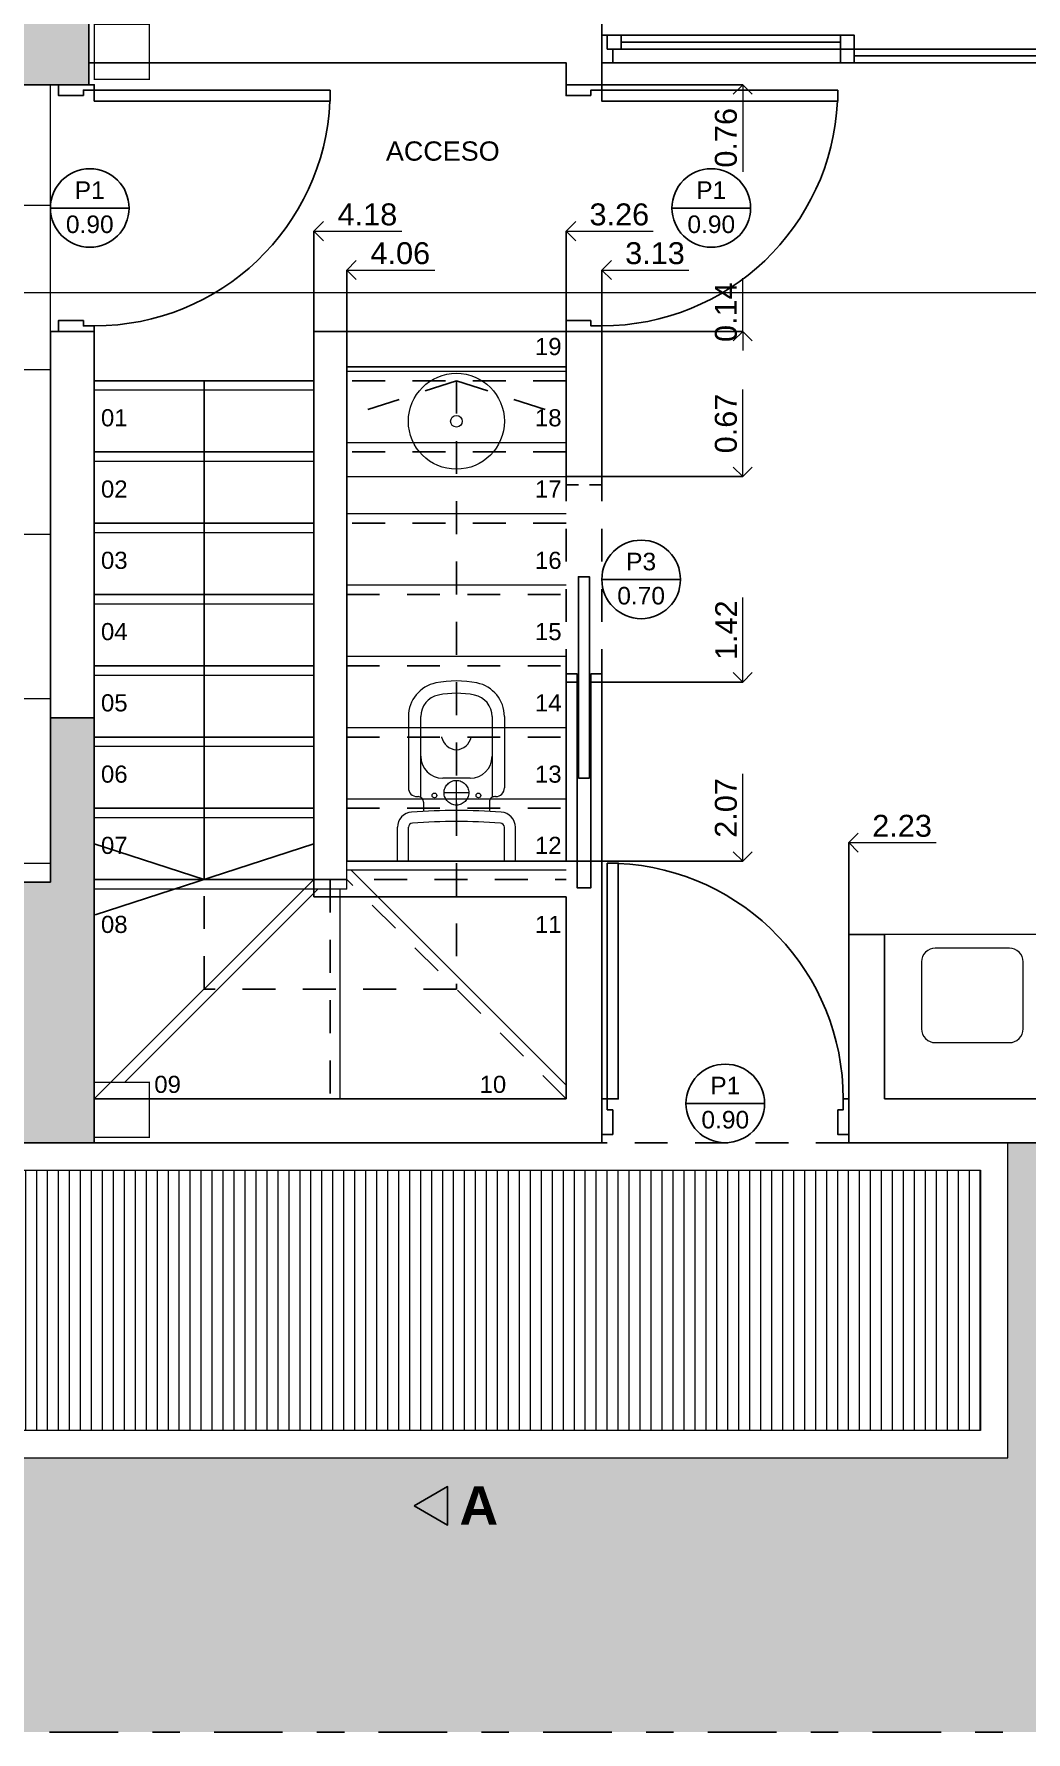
# Model space of a CAD drawing. Header units: millimetres. Extents: x 11902 to 12193, y 9935 to 10135.
# Drawn here: x 12160.55 to 12164.17, y 10029.66 to 10035.85 of the extents above; entities that cross this region are included whole.
import ezdxf
from ezdxf.enums import TextEntityAlignment as Align

# ---------------------------------------------------------------- set-up
doc = ezdxf.new("R2010")
doc.units = ezdxf.units.MM
for name, pattern in [('2040-Superposicion Puentes 20-21-22 con cintas TDC-023-024-025$0$DASHDOT2', [0.5, 0.25, -0.125, 0, -0.125]), ('ACAD_ISO02W100', [15, 12, -3]), ('TRAZOS', [19.05, 12.7, -6.35])]:
    doc.linetypes.add(name, pattern=pattern)
doc.layers.get('Defpoints').update_dxf_attribs({"color": 254})
for name, color, linetype in [('0-HATCH', 7, 'Continuous'), ('000-TEXTO CARP', 1, 'Continuous'), ('01-MUROS', 7, 'Continuous'), ('02-CARPINTERÍAS', 62, 'Continuous'), ('03-PROYECCIONES', 14, 'Continuous')]:
    doc.layers.add(name, color=color, linetype=linetype)
doc.layers.add('000-COTAS ACUMULADAS', color=7, linetype='Continuous', lineweight=9, true_color=0xd10a0d)
for name, color, linetype, lineweight in [('001-EJES REPLANTEO', 20, 'Continuous', 18), ('003- CARP EXT', 182, 'Continuous', 15), ('05-MOBILIARIO SANITARIOS', 144, 'Continuous', 13), ('06-SOLADOS', 252, 'Continuous', 25)]:
    doc.layers.add(name, color=color, linetype=linetype, lineweight=lineweight)
doc.styles.add('COTAS', font='arial.ttf')
doc.styles.get("Standard").update_dxf_attribs({"font": 'arial.ttf'})
doc.dimstyles.new('Cotas 1 50', dxfattribs={"dimtxt": 0.08, "dimasz": 0.07, "dimexe": 0, "dimexo": 0, "dimgap": 0.02, "dimtad": 1, "dimjust": 2, "dimzin": 0, "dimdsep": 46, "dimtxsty": 'COTAS', "dimblk1": 'NONE', "dimblk2": 'OPEN90', "dimsah": 1, "dimcen": 0.1, "dimse1": 1, "dimsd1": 1, "dimclrd": 256, "dimclre": 252, "dimclrt": 256, "dimadec": 0, "dimazin": 0, "dimtfac": 1, "dimtix": 1, "dimtmove": 2, "dimatfit": 3, "dimldrblk": 'COTA', "dimfxl": 0, "dimtolj": 1, "dimtzin": 0, "dimlwd": -1, "dimarcsym": 0})

# ---------------------------------------------------------------- blocks, each defined once
blk = doc.blocks.new('A$C7EF1341E')
at = {"lineweight": 0}
for p, q in [((0.215, 0.658), (0, 0.658)), ((0, 0.658), (0, 0.5342)), ((0.0402, 0.658), (0.0402, 0.5342)), ((0.215, 0.658), (0.43, 0.658)), ((0.3898, 0.658), (0.3898, 0.5342)), ((0.43, 0.658), (0.43, 0.5342)), ((0.215, 0.453), (0.215, 0.363)), ((0.04, 0.32), (0.04, 0.39)), ((0.072, 0.422), (0.075, 0.422)), ((0.085, 0.13), (0.085, 0.422)), ((0.17, 0.408), (0.26, 0.408)), ((0.345, 0.422), (0.345, 0.13)), ((0.358, 0.422), (0.355, 0.422)), ((0.39, 0.32), (0.39, 0.39)), ((0.04, 0.13), (0.04, 0.32)), ((0.165, 0.355), (0.265, 0.355)), ((0.39, 0.13), (0.39, 0.32))]:
    blk.add_line(p, q, dxfattribs=at)
at = {"linetype": 'Continuous', "lineweight": 0}
for p, q in [((0.095, 0.442), (0.095, 0.4758)), ((0.335, 0.442), (0.335, 0.4758))]:
    blk.add_line(p, q, dxfattribs=at)
at = {"linetype": 'TRAZOS', "lineweight": 0}
blk.add_circle((0.215, 0.408), 0.045, dxfattribs=at)
at = {"lineweight": 0}
for centre in [(0.135, 0.418), (0.295, 0.418)]:
    blk.add_circle(centre, 0.0085, dxfattribs=at)
for centre, radius, start, end in [((0.0558, 0.5342), 0.0558, 180, 265.82354), ((0.0558, 0.5342), 0.0156, 180, 265.82354), ((0.2039, 2.5623), 2.0491, 265.82354, 270.30337), ((0.2261, 2.5623), 2.0491, 269.69663, 274.17646), ((0.3742, 0.5342), 0.0156, 274.17646, 0), ((0.3742, 0.5342), 0.0558, 274.17646, 0), ((0.2039, 2.5623), 2.0893, 265.82354, 270.30337), ((0.075, 0.442), 0.02, 270, 0), ((0.2261, 2.5623), 2.0893, 269.69663, 274.17646), ((0.355, 0.442), 0.02, 180, 270), ((0.072, 0.39), 0.032, 90, 180), ((0.358, 0.39), 0.032, 0, 90), ((0.165, 0.275), 0.08, 90, 180), ((0.265, 0.275), 0.08, 0, 90), ((0.2176, 0.1933), 0.0578, 92.61926, 168.39406), ((0.2124, 0.1933), 0.0578, 11.60594, 87.38074), ((0.2354, 0.195), 0.075, 172.39422, 172.744), ((0.1946, 0.195), 0.075, 7.256, 7.60578), ((0.165, 0.13), 0.125, 180, 258.55585), ((0.165, 0.13), 0.08, 180, 258.55585), ((0.265, 0.13), 0.08, 281.44415, 0), ((0.265, 0.13), 0.125, 281.44415, 0), ((0.215, 0.377), 0.377, 258.55585, 281.44415), ((0.215, 0.377), 0.332, 258.55585, 281.44415)]:
    blk.add_arc(centre, radius, start, end, dxfattribs=at)
blk = doc.blocks.new('A$C5BD9381F-flat-4')
at = {"layer": '000-TEXTO CARP'}
blk.add_line((0.0583, 0.1611), (0.3448, 0.1611), dxfattribs=at)
blk.add_circle((0.2016, 0.1611), 0.1433, dxfattribs=at)
blk.add_attdef('NOM', text='', height=0.064, dxfattribs=at).set_placement((0.2016, 0.1944), align=Align.CENTER)
blk.add_attdef('ANCHO', text='', height=0.064, dxfattribs=at).set_placement((0.2016, 0.0506), align=Align.BOTTOM_CENTER)
blk = doc.blocks.new('_OPEN90')
at = {"color": 0, "linetype": 'ByBlock'}
for p, q in [((0, 0), (-1, 0)), ((-0.5, 0.5), (0, 0)), ((0, 0), (-0.5, -0.5))]:
    blk.add_line(p, q, dxfattribs=at)
blk = doc.blocks.new('*D337')
at = {"layer": '000-COTAS ACUMULADAS', "color": 252, "lineweight": -2, "transparency": 16777216}
blk.add_line((12163.5233, 10032.5662), (12163.5233, 10032.901), dxfattribs=at)
at = {"layer": '000-COTAS ACUMULADAS', "transparency": 16777216}
blk.add_line((12163.5933, 10032.901), (12163.8425, 10032.901), dxfattribs=at)
at = {"layer": 'Defpoints', "color": 0, "transparency": 16777216}
for p in [(12163.5233, 10032.901), (12163.5233, 10032.5662), (12165.7533, 10032.5662)]:
    blk.add_point(p, dxfattribs=at)
at = {"layer": '000-COTAS ACUMULADAS', "transparency": 16777216, "xscale": 0.07, "yscale": 0.07, "zscale": 0.07, "rotation": 180}
blk.add_blockref('_OPEN90', (12163.5233, 10032.901), dxfattribs=at)
at = {"layer": '000-COTAS ACUMULADAS', "transparency": 16777216, "insert": (12163.7179, 10032.9619), "char_height": 0.08, "attachment_point": 5, "style": 'COTAS'}
blk.add_mtext('\\A1;2.23', dxfattribs=at)
blk = doc.blocks.new('_None')
blk = doc.blocks.new('COTA')
blk.add_line((-1, 0), (0, 0))
at = {"const_width": 0.065}
blk.add_lwpolyline([(0.141, 0.141), (0.283, 0.283), (0, 0), (-0.141, -0.141), (-0.283, -0.283)], dxfattribs=at)
blk = doc.blocks.new('*D338')
at = {"layer": '000-COTAS ACUMULADAS', "color": 252, "lineweight": -2, "transparency": 16777216}
blk.add_line((12161.5733, 10033.8562), (12161.5733, 10035.1315), dxfattribs=at)
at = {"layer": '000-COTAS ACUMULADAS', "transparency": 16777216}
blk.add_line((12161.6433, 10035.1315), (12161.8945, 10035.1315), dxfattribs=at)
at = {"layer": 'Defpoints', "color": 0, "transparency": 16777216}
for p in [(12161.5733, 10035.1315), (12161.5733, 10033.8562), (12165.7533, 10033.8562)]:
    blk.add_point(p, dxfattribs=at)
at = {"layer": '000-COTAS ACUMULADAS', "transparency": 16777216, "xscale": 0.07, "yscale": 0.07, "zscale": 0.07, "rotation": 180}
blk.add_blockref('_OPEN90', (12161.5733, 10035.1315), dxfattribs=at)
at = {"layer": '000-COTAS ACUMULADAS', "transparency": 16777216, "insert": (12161.7689, 10035.1924), "char_height": 0.08, "attachment_point": 5, "style": 'COTAS'}
blk.add_mtext('\\A1;4.18', dxfattribs=at)
blk = doc.blocks.new('*D339')
at = {"layer": '000-COTAS ACUMULADAS', "color": 252, "lineweight": -2, "transparency": 16777216}
blk.add_line((12161.6933, 10034.6362), (12161.6933, 10034.99), dxfattribs=at)
at = {"layer": '000-COTAS ACUMULADAS', "transparency": 16777216}
blk.add_line((12161.7633, 10034.99), (12162.0143, 10034.99), dxfattribs=at)
at = {"layer": 'Defpoints', "color": 0, "transparency": 16777216}
for p in [(12161.6933, 10034.99), (12165.7533, 10034.9062), (12161.6933, 10034.6362)]:
    blk.add_point(p, dxfattribs=at)
at = {"layer": '000-COTAS ACUMULADAS', "transparency": 16777216, "xscale": 0.07, "yscale": 0.07, "zscale": 0.07, "rotation": 180}
blk.add_blockref('_OPEN90', (12161.6933, 10034.99), dxfattribs=at)
at = {"layer": '000-COTAS ACUMULADAS', "transparency": 16777216, "insert": (12161.8888, 10035.0509), "char_height": 0.08, "attachment_point": 5, "style": 'COTAS'}
blk.add_mtext('\\A1;4.06', dxfattribs=at)
blk = doc.blocks.new('*D340')
at = {"layer": '000-COTAS ACUMULADAS', "color": 252, "lineweight": -2, "transparency": 16777216}
blk.add_line((12162.4933, 10034.6362), (12162.4933, 10035.1315), dxfattribs=at)
at = {"layer": '000-COTAS ACUMULADAS', "transparency": 16777216}
blk.add_line((12162.5633, 10035.1315), (12162.811, 10035.1315), dxfattribs=at)
at = {"layer": 'Defpoints', "color": 0, "transparency": 16777216}
for p in [(12162.4933, 10035.1315), (12165.7533, 10034.9062), (12162.4933, 10034.6362)]:
    blk.add_point(p, dxfattribs=at)
at = {"layer": '000-COTAS ACUMULADAS', "transparency": 16777216, "xscale": 0.07, "yscale": 0.07, "zscale": 0.07, "rotation": 180}
blk.add_blockref('_OPEN90', (12162.4933, 10035.1315), dxfattribs=at)
at = {"layer": '000-COTAS ACUMULADAS', "transparency": 16777216, "insert": (12162.6872, 10035.1924), "char_height": 0.08, "attachment_point": 5, "style": 'COTAS'}
blk.add_mtext('\\A1;3.26', dxfattribs=at)
blk = doc.blocks.new('*D341')
at = {"layer": '000-COTAS ACUMULADAS', "color": 252, "lineweight": -2, "transparency": 16777216}
blk.add_line((12162.6233, 10034.7662), (12162.6233, 10034.99), dxfattribs=at)
at = {"layer": '000-COTAS ACUMULADAS', "transparency": 16777216}
blk.add_line((12162.6933, 10034.99), (12162.9411, 10034.99), dxfattribs=at)
at = {"layer": 'Defpoints', "color": 0, "transparency": 16777216}
for p in [(12162.6233, 10034.99), (12165.7533, 10034.9062), (12162.6233, 10034.7662)]:
    blk.add_point(p, dxfattribs=at)
at = {"layer": '000-COTAS ACUMULADAS', "transparency": 16777216, "xscale": 0.07, "yscale": 0.07, "zscale": 0.07, "rotation": 180}
blk.add_blockref('_OPEN90', (12162.6233, 10034.99), dxfattribs=at)
at = {"layer": '000-COTAS ACUMULADAS', "transparency": 16777216, "insert": (12162.8172, 10035.0509), "char_height": 0.08, "attachment_point": 5, "style": 'COTAS'}
blk.add_mtext('\\A1;3.13', dxfattribs=at)
blk = doc.blocks.new('*D342')
at = {"layer": '000-COTAS ACUMULADAS', "transparency": 16777216}
blk.add_line((12163.1369, 10034.7662), (12163.1369, 10034.9599), dxfattribs=at)
at = {"layer": '000-COTAS ACUMULADAS', "color": 252, "lineweight": -2, "transparency": 16777216}
blk.add_line((12162.0333, 10034.7662), (12163.1369, 10034.7662), dxfattribs=at)
at = {"layer": 'Defpoints', "color": 0, "transparency": 16777216}
for p in [(12162.4933, 10034.9062), (12162.0333, 10034.7662), (12163.1369, 10034.7662)]:
    blk.add_point(p, dxfattribs=at)
at = {"layer": '000-COTAS ACUMULADAS', "transparency": 16777216, "xscale": 0.07, "yscale": 0.07, "zscale": 0.07, "rotation": 90}
blk.add_blockref('_OPEN90', (12163.1369, 10034.7662), dxfattribs=at)
at = {"layer": '000-COTAS ACUMULADAS', "transparency": 16777216, "insert": (12163.076, 10034.8362), "char_height": 0.08, "attachment_point": 5, "rotation": 90, "style": 'COTAS'}
blk.add_mtext('\\A1;0.14', dxfattribs=at)
blk = doc.blocks.new('*D343')
at = {"layer": '000-COTAS ACUMULADAS', "transparency": 16777216}
blk.add_line((12163.1369, 10034.3062), (12163.1369, 10034.554), dxfattribs=at)
at = {"layer": '000-COTAS ACUMULADAS', "color": 252, "lineweight": -2, "transparency": 16777216}
blk.add_line((12162.6233, 10034.2362), (12163.1369, 10034.2362), dxfattribs=at)
at = {"layer": 'Defpoints', "color": 0, "transparency": 16777216}
for p in [(12163.1369, 10034.9062), (12162.6233, 10034.2362), (12163.1369, 10034.2362)]:
    blk.add_point(p, dxfattribs=at)
at = {"layer": '000-COTAS ACUMULADAS', "transparency": 16777216, "xscale": 0.07, "yscale": 0.07, "zscale": 0.07, "rotation": 270}
blk.add_blockref('_OPEN90', (12163.1369, 10034.2362), dxfattribs=at)
at = {"layer": '000-COTAS ACUMULADAS', "transparency": 16777216, "insert": (12163.076, 10034.4301), "char_height": 0.08, "attachment_point": 5, "rotation": 90, "style": 'COTAS'}
blk.add_mtext('\\A1;0.67', dxfattribs=at)
blk = doc.blocks.new('*D344')
at = {"layer": '000-COTAS ACUMULADAS', "transparency": 16777216}
blk.add_line((12163.1369, 10033.5562), (12163.1369, 10033.7957), dxfattribs=at)
at = {"layer": '000-COTAS ACUMULADAS', "color": 252, "lineweight": -2, "transparency": 16777216}
blk.add_line((12162.6233, 10033.4862), (12163.1369, 10033.4862), dxfattribs=at)
at = {"layer": 'Defpoints', "color": 0, "transparency": 16777216}
for p in [(12163.1369, 10034.9062), (12162.6233, 10033.4862), (12163.1369, 10033.4862)]:
    blk.add_point(p, dxfattribs=at)
at = {"layer": '000-COTAS ACUMULADAS', "transparency": 16777216, "xscale": 0.07, "yscale": 0.07, "zscale": 0.07, "rotation": 270}
blk.add_blockref('_OPEN90', (12163.1369, 10033.4862), dxfattribs=at)
at = {"layer": '000-COTAS ACUMULADAS', "transparency": 16777216, "insert": (12163.0767, 10033.6759), "char_height": 0.08, "attachment_point": 5, "rotation": 90, "style": 'COTAS'}
blk.add_mtext('\\A1;1.42', dxfattribs=at)
blk = doc.blocks.new('*D345')
at = {"layer": '000-COTAS ACUMULADAS', "transparency": 16777216}
blk.add_line((12163.1369, 10032.903), (12163.1369, 10033.1521), dxfattribs=at)
at = {"layer": '000-COTAS ACUMULADAS', "color": 252, "lineweight": -2, "transparency": 16777216}
blk.add_line((12162.4933, 10032.833), (12163.1369, 10032.833), dxfattribs=at)
at = {"layer": 'Defpoints', "color": 0, "transparency": 16777216}
for p in [(12162.4933, 10034.9062), (12162.4933, 10032.833), (12163.1369, 10032.833)]:
    blk.add_point(p, dxfattribs=at)
at = {"layer": '000-COTAS ACUMULADAS', "transparency": 16777216, "xscale": 0.07, "yscale": 0.07, "zscale": 0.07, "rotation": 270}
blk.add_blockref('_OPEN90', (12163.1369, 10032.833), dxfattribs=at)
at = {"layer": '000-COTAS ACUMULADAS', "transparency": 16777216, "insert": (12163.076, 10033.0276), "char_height": 0.08, "attachment_point": 5, "rotation": 90, "style": 'COTAS'}
blk.add_mtext('\\A1;2.07', dxfattribs=at)
blk = doc.blocks.new('*D347')
at = {"layer": '000-COTAS ACUMULADAS', "color": 252, "lineweight": -2, "transparency": 16777216}
blk.add_line((12162.6233, 10035.6662), (12163.1369, 10035.6662), dxfattribs=at)
at = {"layer": '000-COTAS ACUMULADAS', "transparency": 16777216}
blk.add_line((12163.1369, 10035.5962), (12163.1369, 10035.3484), dxfattribs=at)
at = {"layer": 'Defpoints', "color": 0, "transparency": 16777216}
for p in [(12162.6233, 10035.6662), (12163.1369, 10035.6662), (12162.6233, 10034.9062)]:
    blk.add_point(p, dxfattribs=at)
at = {"layer": '000-COTAS ACUMULADAS', "transparency": 16777216, "xscale": 0.07, "yscale": 0.07, "zscale": 0.07, "rotation": 90}
blk.add_blockref('_OPEN90', (12163.1369, 10035.6662), dxfattribs=at)
at = {"layer": '000-COTAS ACUMULADAS', "transparency": 16777216, "insert": (12163.076, 10035.4723), "char_height": 0.08, "attachment_point": 5, "rotation": 90, "style": 'COTAS'}
blk.add_mtext('\\A1;0.76', dxfattribs=at)

msp = doc.modelspace()

# ---------------------------------------------------------------- hatches: boundary and pattern name
at = {"transparency": 33554687}
h = msp.add_hatch(color=256, dxfattribs=at)
h.dxf.hatch_style = 1
h.paths.add_polyline_path([(12161.9392, 10030.4815), (12162.0608, 10030.5517), (12162.0608, 10030.4113)])
at = {"layer": '01-MUROS', "true_color": 0xe0e0e0, "transparency": 33554595}
h = msp.add_hatch(color=254, dxfattribs=at)
h.dxf.hatch_style = 1
h.paths.add_polyline_path([(12141.9905, 10035.7662), (12133.2105, 10035.7662), (12133.2105, 10029.6562), (12141.9905, 10029.6562)])
edge = h.paths.add_edge_path()
edge.add_line((12177.3243, 10052.2062), (12138.1005, 10052.2062))
edge.add_arc((12138.012, 10047.4056), 4.8014, 88.94277, 179.99294)
edge.add_line((12133.2105, 10047.4062), (12133.2105, 10045.9062))
edge.add_line((12133.2105, 10045.9062), (12146.4005, 10045.9062))
edge.add_line((12146.4005, 10045.9062), (12177.3243, 10045.9062))
edge.add_line((12177.3243, 10045.9062), (12177.3243, 10052.2062))
h.paths.add_polyline_path([(12163.6233, 10030.6562), (12153.1905, 10030.6562), (12153.1905, 10029.6562), (12163.6233, 10029.6562)])
h.paths.add_polyline_path([(12141.9905, 10030.6562), (12149.1905, 10030.6562), (12149.1905, 10029.6562), (12141.9905, 10029.6562)])
h.paths.add_polyline_path([(12164.1033, 10031.8062), (12164.1033, 10030.6562), (12163.6233, 10030.6562), (12163.6233, 10029.6562), (12185.6243, 10029.6562), (12185.6243, 10052.2062), (12177.3243, 10052.2062), (12177.3243, 10039.0625), (12166.8733, 10039.0625), (12166.8733, 10031.8062)])
at = {"layer": '01-MUROS'}
h = msp.add_hatch(color=253, dxfattribs=at)
h.dxf.hatch_style = 1
h.paths.add_polyline_path([(12149.9905, 10032.0062), (12149.9905, 10031.8762), (12149.9905, 10031.8062), (12160.7733, 10031.8062), (12160.7733, 10032.0062), (12160.7733, 10033.3562), (12160.6133, 10033.3562), (12160.6133, 10032.7562), (12160.4933, 10032.7562), (12160.4933, 10032.0062), (12158.6833, 10032.0062), (12158.6833, 10032.7562), (12158.5633, 10032.7562), (12158.5633, 10032.0062), (12157.6633, 10032.0062), (12157.6633, 10032.6062), (12157.4633, 10032.6062), (12157.4633, 10032.0062)])
h.paths.add_polyline_path([(12156.9633, 10035.9862), (12156.9633, 10036.5912), (12156.7633, 10036.5912), (12156.7633, 10035.7862), (12157.4633, 10035.7862), (12157.4633, 10035.1562), (12157.6633, 10035.1562), (12157.6633, 10035.9862)])
h.paths.add_polyline_path([(12156.7633, 10039.0562), (12156.7633, 10038.1912), (12156.9633, 10038.1912), (12156.9633, 10038.8562), (12157.6633, 10038.8562), (12157.6633, 10039.7137), (12157.4633, 10039.7137), (12157.4633, 10039.0562)])
h.paths.add_polyline_path([(12157.4633, 10042.9387), (12157.4633, 10041.5637), (12157.6633, 10041.5637), (12157.6633, 10042.2512), (12157.6633, 10042.9387)])
h.paths.add_polyline_path([(12154.8819, 10045.9062), (12154.8819, 10045.7062), (12157.4633, 10045.7062), (12157.4633, 10044.7887), (12157.6633, 10044.7887), (12157.6633, 10045.7062), (12158.0633, 10045.7062), (12158.0633, 10045.9062)])
h.paths.add_polyline_path([(12160.4933, 10039.0662), (12160.4933, 10038.8262), (12160.7533, 10038.8262), (12160.7533, 10039.0662)])
h.paths.add_polyline_path([(12160.4933, 10035.9062), (12160.4933, 10035.6662), (12160.7533, 10035.6662), (12160.7533, 10035.9062)])
h.paths.add_polyline_path([(12160.5133, 10045.9062), (12160.2333, 10045.9062), (12160.2333, 10045.7062), (12160.4933, 10045.7062), (12160.4933, 10045.6662), (12160.7533, 10045.6662), (12160.7533, 10045.9062)])
h.paths.add_polyline_path([(12151.5819, 10045.9062), (12151.5819, 10045.7062), (12152.8819, 10045.7062), (12152.8819, 10045.9062)])
h.paths.add_polyline_path([(12146.4005, 10045.9062), (12146.4005, 10044.5412), (12146.6005, 10044.5412), (12146.6005, 10045.7062), (12149.5819, 10045.7062), (12149.5819, 10045.9062)])
h.paths.add_polyline_path([(12146.4005, 10042.5412), (12146.4005, 10041.1762), (12144.9105, 10041.1762), (12144.9105, 10038.4062), (12147.7205, 10038.4062), (12147.7205, 10037.8862), (12147.9205, 10037.8862), (12147.9205, 10038.6062), (12145.1105, 10038.6062), (12145.1105, 10040.9762), (12146.6005, 10040.9762), (12146.6005, 10042.5412)])
h.paths.add_polyline_path([(12143.1905, 10035.7662), (12143.1905, 10034.7862), (12143.3905, 10034.7862), (12143.3905, 10035.5662), (12147.9205, 10035.5662), (12147.9205, 10036.2862), (12147.7205, 10036.2862), (12147.7205, 10035.7662)])
h.paths.add_polyline_path([(12143.3905, 10032.0062), (12143.3905, 10032.7862), (12143.1905, 10032.7862), (12143.1905, 10031.8062), (12149.1905, 10031.8062), (12149.1905, 10032.0062)])
at = {"layer": '06-SOLADOS', "lineweight": 5}
h = msp.add_hatch(dxfattribs=at)
h.set_pattern_fill('_USER', color=256, scale=0.6, angle=90, double=1, pattern_type=0)
h.set_pattern_definition([(90, (12160.87334, 10034.0262), (-0.6, 2e-16), []), (180, (12160.87334, 10034.0262), (-2e-16, -0.6), [])])
h.paths.add_polyline_path([(12157.6633, 10032.7562), (12160.6133, 10032.7562), (12160.6133, 10033.3562), (12160.6133, 10034.0262), (12160.6133, 10035.6662), (12160.4933, 10035.6662), (12160.4933, 10035.9062), (12160.7533, 10035.9062), (12160.7533, 10038.8262), (12160.4933, 10038.8262), (12160.4933, 10039.0662), (12160.7533, 10039.0662), (12160.7533, 10045.6662), (12160.6333, 10045.6662), (12160.6333, 10045.7062), (12157.6633, 10045.7062), (12157.6633, 10038.8562), (12156.9633, 10038.8562), (12156.9633, 10035.9862), (12157.6633, 10035.9862), (12157.6633, 10035.3162), (12159.6133, 10035.3162), (12159.6133, 10034.4962), (12157.6633, 10034.4962)])
at = {"layer": '06-SOLADOS', "lineweight": 9}
h = msp.add_hatch(dxfattribs=at)
h.set_pattern_fill('_USER', color=256, scale=0.04, angle=90, pattern_type=0)
h.set_pattern_definition([(90, (121.483133, 0), (-0.04, 0), [])])
h.paths.add_polyline_path([(12143.2905, 10030.7562), (12143.2905, 10031.7062), (12164.0033, 10031.7062), (12164.0033, 10030.7562)])
h.paths.add_polyline_path([(12157.6733, 10030.9462), (12157.6733, 10031.5462), (12158.2733, 10031.5462), (12158.2733, 10030.9462)], flags=16)
h.paths.add_polyline_path([(12149.2905, 10030.5562), (12153.0905, 10030.5562), (12153.0905, 10029.7562), (12149.2905, 10029.7562)])

# ---------------------------------------------------------------- linework, layer by layer
at = {"color": 97, "lineweight": 15, "true_color": 0x2e8c22}
for p, q in [((12161.6933, 10034.6212), (12162.4933, 10034.6212)), ((12161.5733, 10034.5512), (12160.7733, 10034.5512)), ((12161.6933, 10034.3612), (12162.4933, 10034.3612)), ((12161.5733, 10034.2912), (12160.7733, 10034.2912)), ((12161.6933, 10034.1012), (12162.4933, 10034.1012)), ((12161.5733, 10034.0312), (12160.7733, 10034.0312)), ((12161.6933, 10033.8412), (12162.4933, 10033.8412)), ((12161.5733, 10033.7712), (12160.7733, 10033.7712)), ((12161.6933, 10033.5812), (12162.4933, 10033.5812)), ((12161.5733, 10033.5112), (12160.7733, 10033.5112)), ((12161.6933, 10033.3212), (12162.4933, 10033.3212)), ((12161.5733, 10033.2512), (12160.7733, 10033.2512)), ((12161.6933, 10033.0612), (12162.4933, 10033.0612)), ((12161.5733, 10032.9912), (12160.7733, 10032.9912)), ((12161.6933, 10032.7312), (12161.6933, 10032.833)), ((12161.6933, 10032.8012), (12162.4933, 10032.8012)), ((12162.4933, 10032.0157), (12161.7078, 10032.8012)), ((12161.6933, 10032.7312), (12160.7733, 10032.7312)), ((12160.8828, 10032.0262), (12161.5878, 10032.7312)), ((12161.6683, 10032.7312), (12161.6683, 10031.9662))]:
    msp.add_line(p, q, dxfattribs=at)
msp.add_line((12160.7733, 10031.8062), (12158.2733, 10031.8062))
at = {"color": 1, "linetype": '2040-Superposicion Puentes 20-21-22 con cintas TDC-023-024-025$0$DASHDOT2'}
msp.add_line((12189.6598, 10029.6562), (12133.0105, 10029.6562), dxfattribs=at)
at = {"color": 97, "true_color": 0x2e8c22, "const_width": 0.005}
for points in [[(12160.7733, 10035.8862), (12160.7733, 10035.6862), (12160.9733, 10035.6862), (12160.9733, 10035.8862)], [(12160.7733, 10032.0262), (12160.7733, 10031.8262), (12160.9733, 10031.8262), (12160.9733, 10032.0262)]]:
    msp.add_lwpolyline(points, close=True, dxfattribs=at)
msp.add_lwpolyline([(12161.9392, 10030.4815), (12162.0608, 10030.5517), (12162.0608, 10030.4113)], close=True)
at = {"layer": '0-HATCH'}
msp.add_line((12160.7733, 10033.3562), (12160.6133, 10033.3562), dxfattribs=at)
at = {"layer": '001-EJES REPLANTEO'}
msp.add_line((12167.8231, 10034.9062), (12159.8227, 10034.9062), dxfattribs=at)
at = {"layer": '01-MUROS'}
for p, q in [((12162.6233, 10035.6662), (12162.6233, 10035.9062)), ((12160.6133, 10032.7562), (12160.6133, 10034.7662)), ((12160.7733, 10032.0062), (12160.7733, 10034.7662)), ((12161.5733, 10034.7662), (12162.4933, 10034.7662)), ((12161.5733, 10034.7662), (12161.5733, 10032.703)), ((12161.6933, 10034.6362), (12162.4933, 10034.6362)), ((12161.6933, 10034.6362), (12161.6933, 10032.833)), ((12162.4933, 10034.6362), (12162.4933, 10034.2362)), ((12162.4933, 10034.2362), (12162.6233, 10034.2362)), ((12162.4933, 10033.4862), (12162.4933, 10032.833)), ((12162.6233, 10033.4862), (12162.5833, 10033.4862)), ((12162.6233, 10031.8062), (12162.6233, 10033.5262)), ((12162.4933, 10032.833), (12161.6933, 10032.833)), ((12160.4933, 10032.7562), (12160.6133, 10032.7562)), ((12162.4933, 10032.703), (12161.5733, 10032.703)), ((12162.4933, 10032.703), (12162.4933, 10031.9662)), ((12163.5233, 10031.8062), (12163.5233, 10032.5662)), ((12163.5233, 10032.5662), (12163.6533, 10032.5662)), ((12163.6533, 10031.9662), (12163.6533, 10032.5662)), ((12160.7733, 10032.0062), (12160.7733, 10031.8062)), ((12161.5733, 10031.9662), (12160.7733, 10031.9662)), ((12160.7833, 10031.9662), (12161.5683, 10031.9662)), ((12162.4933, 10031.9662), (12161.6933, 10031.9662)), ((12166.7133, 10031.9662), (12163.6533, 10031.9662))]:
    msp.add_line(p, q, dxfattribs=at)
for points in [[(12160.7533, 10035.9062), (12160.4933, 10035.9062), (12160.4933, 10035.6662), (12160.7533, 10035.6662), (12160.7533, 10035.9062)], [(12162.6233, 10035.6662), (12162.4933, 10035.6662), (12162.4933, 10035.7462), (12160.7533, 10035.7462)], [(12160.7733, 10034.7662), (12160.6133, 10034.7662)], [(12162.4933, 10034.7662), (12162.4933, 10034.7662), (12162.6233, 10034.7662)], [(12162.6233, 10034.2762), (12162.6233, 10034.7662)], [(12162.6233, 10034.6362), (12162.6233, 10034.2362)], [(12162.5333, 10033.4862), (12162.4933, 10033.4862)], [(12162.5333, 10033.4862), (12162.5333, 10032.7362), (12162.5833, 10032.7362), (12162.5833, 10033.4862)], [(12162.6233, 10033.4862), (12162.6233, 10032.6762)], [(12149.9905, 10031.8062), (12162.6233, 10031.8062)], [(12163.5233, 10031.8062), (12166.8733, 10031.8062)]]:
    msp.add_lwpolyline(points, dxfattribs=at)
at = {"layer": '02-CARPINTERÍAS'}
for p, q in [((12162.6933, 10035.8212), (12163.4933, 10035.8212)), ((12162.6233, 10035.7462), (12166.3233, 10035.7462)), ((12165.4033, 10035.7712), (12163.5433, 10035.7712))]:
    msp.add_line(p, q, dxfattribs=at)
for points in [[(12162.6633, 10035.7962), (12162.6433, 10035.7962), (12162.6433, 10035.8462), (12162.6233, 10035.8462), (12162.6233, 10035.7462), (12162.6633, 10035.7462)], [(12162.6433, 10035.8462), (12162.6433, 10035.7962), (12163.5433, 10035.7962), (12163.5433, 10035.8462)], [(12162.6433, 10035.7962), (12162.6933, 10035.7962), (12162.6933, 10035.8462), (12162.6433, 10035.8462)], [(12163.5433, 10035.7962), (12163.4933, 10035.7962), (12163.4933, 10035.8462), (12163.5433, 10035.8462)], [(12165.4533, 10035.7962), (12163.4933, 10035.7962), (12163.4933, 10035.7462), (12165.4533, 10035.7462)], [(12163.5433, 10035.7462), (12163.4933, 10035.7462), (12163.4933, 10035.7962), (12163.5433, 10035.7962)], [(12160.7333, 10035.6262), (12160.6433, 10035.6262), (12160.6433, 10035.6662), (12160.7733, 10035.6662), (12160.7733, 10035.6462), (12160.7333, 10035.6462)], [(12162.5833, 10035.6262), (12162.4933, 10035.6262), (12162.4933, 10035.6662), (12162.6233, 10035.6662), (12162.6233, 10035.6462), (12162.5833, 10035.6462)], [(12161.6333, 10035.6462), (12161.6333, 10035.6062), (12160.7733, 10035.6062), (12160.7733, 10035.6462)], [(12163.4833, 10035.6462), (12163.4833, 10035.6062), (12162.6233, 10035.6062), (12162.6233, 10035.6462)], [(12160.7333, 10034.8062), (12160.6433, 10034.8062), (12160.6433, 10034.7662), (12160.7733, 10034.7662), (12160.7733, 10034.7862), (12160.7333, 10034.7862)], [(12162.5833, 10034.8062), (12162.4933, 10034.8062), (12162.4933, 10034.7662), (12162.6233, 10034.7662), (12162.6233, 10034.7862), (12162.5833, 10034.7862)], [(12162.5383, 10033.1362), (12162.5783, 10033.1362), (12162.5783, 10033.8708), (12162.5383, 10033.8708)], [(12162.4933, 10033.4862), (12162.4933, 10033.5162), (12162.5333, 10033.5162), (12162.5333, 10033.4862)], [(12162.6233, 10033.4862), (12162.6233, 10033.5162), (12162.5833, 10033.5162), (12162.5833, 10033.4862)], [(12162.6433, 10032.8262), (12162.6833, 10032.8262), (12162.6833, 10031.9662), (12162.6433, 10031.9662)], [(12162.6633, 10031.9262), (12162.6633, 10031.8362), (12162.6233, 10031.8362), (12162.6233, 10031.9662), (12162.6433, 10031.9662), (12162.6433, 10031.9262)], [(12163.4833, 10031.9262), (12163.4833, 10031.8362), (12163.5233, 10031.8362), (12163.5233, 10031.9662), (12163.5033, 10031.9662), (12163.5033, 10031.9262)]]:
    msp.add_lwpolyline(points, close=True, dxfattribs=at)
msp.add_lwpolyline([(12162.5783, 10034.2062), (12162.6233, 10034.2062), (12162.6233, 10034.2362), (12162.4933, 10034.2362), (12162.4933, 10034.2062), (12162.5383, 10034.2062)], dxfattribs=at)
for centre, start, end in [((12160.7733, 10035.6462), 270, 357.33412), ((12162.6233, 10035.6462), 270, 357.33412), ((12162.6433, 10031.9662), 360, 87.33412)]:
    msp.add_arc(centre, 0.86, start, end, dxfattribs=at)
at = {"layer": '03-PROYECCIONES', "linetype": 'ACAD_ISO02W100', "ltscale": 0.01}
for p, q in [((12162.4933, 10034.5862), (12161.6933, 10034.5862)), ((12162.4933, 10034.3262), (12161.6933, 10034.3262)), ((12162.4933, 10033.4862), (12162.4933, 10034.2362)), ((12162.6233, 10033.4862), (12162.6233, 10034.2362)), ((12162.4933, 10034.0662), (12161.6933, 10034.0662)), ((12161.6933, 10033.8062), (12162.4933, 10033.8062)), ((12161.6933, 10033.5462), (12162.4933, 10033.5462)), ((12161.6933, 10033.2862), (12162.4933, 10033.2862)), ((12161.6933, 10033.0262), (12162.4933, 10033.0262)), ((12161.5733, 10032.7662), (12162.4933, 10032.7662)), ((12161.6333, 10032.7662), (12161.6333, 10031.9662)), ((12162.4933, 10031.9662), (12161.6933, 10032.7662)), ((12163.5233, 10031.8062), (12162.6233, 10031.8062))]:
    msp.add_line(p, q, dxfattribs=at)
for points in [[(12162.0933, 10034.5862), (12162.0933, 10032.3662), (12161.1733, 10032.3662), (12161.1733, 10032.7662)], [(12162.0933, 10034.5862), (12161.6933, 10034.4562)], [(12162.0933, 10034.5862), (12162.4933, 10034.4562)]]:
    msp.add_lwpolyline(points, dxfattribs=at)
at = {"layer": '03-PROYECCIONES'}
for points in [[(12161.1733, 10032.7662), (12161.1733, 10034.5862)], [(12161.1733, 10032.7662), (12160.7733, 10032.8962)], [(12160.7767, 10032.6373), (12161.5733, 10032.8962)]]:
    msp.add_lwpolyline(points, dxfattribs=at)
at = {"layer": '05-MOBILIARIO SANITARIOS'}
for p, q in [((12161.6933, 10034.2362), (12162.4933, 10034.2362)), ((12166.7133, 10032.5662), (12163.6533, 10032.5662))]:
    msp.add_line(p, q, dxfattribs=at)
msp.add_lwpolyline([(12164.1591, 10032.2212), (12164.1591, 10032.4662, 0.414214), (12164.1091, 10032.5162), (12163.8391, 10032.5162, 0.414214), (12163.7891, 10032.4662), (12163.7891, 10032.2212, 0.414214), (12163.8391, 10032.1712), (12164.1091, 10032.1712, 0.414214)], format="xyb", close=True, dxfattribs=at)
for radius in [0.175, 0.0212]:
    msp.add_circle((12162.0933, 10034.4382), radius, dxfattribs=at)
at = {"layer": '06-SOLADOS', "lineweight": 5}
msp.add_line((12160.6133, 10034.7662), (12160.6133, 10035.6662), dxfattribs=at)
at = {"layer": '06-SOLADOS'}
for p, q in [((12160.7733, 10034.5862), (12161.5733, 10034.5862)), ((12160.7733, 10034.3262), (12161.5733, 10034.3262)), ((12160.7733, 10034.0662), (12161.5733, 10034.0662)), ((12160.7733, 10033.8062), (12161.5733, 10033.8062)), ((12160.7733, 10033.5462), (12161.5733, 10033.5462)), ((12160.7733, 10033.2862), (12161.5733, 10033.2862)), ((12160.7733, 10033.0262), (12161.5733, 10033.0262)), ((12160.7733, 10031.9662), (12161.5733, 10032.7662)), ((12160.7733, 10032.7662), (12161.5733, 10032.7662)), ((12161.5733, 10031.9662), (12161.6933, 10031.9662))]:
    msp.add_line(p, q, dxfattribs=at)
at = {"layer": '06-SOLADOS', "lineweight": 9}
msp.add_line((12164.1033, 10030.6562), (12164.1033, 10031.8062), dxfattribs=at)
msp.add_lwpolyline([(12143.1905, 10031.8062), (12143.1905, 10030.6562), (12164.1033, 10030.6562)], dxfattribs=at)
msp.add_lwpolyline([(12143.2905, 10030.7562), (12143.2905, 10031.7062), (12164.0033, 10031.7062), (12164.0033, 10030.7562)], close=True, dxfattribs=at)

# ---------------------------------------------------------------- block references
at = {"layer": '003- CARP EXT'}
for p, values in [((12160.5551, 10035.0551), {'NOM': 'P1', 'ANCHO': '0.90'}), ((12162.8207, 10035.0551), {'NOM': 'P1', 'ANCHO': '0.90'}), ((12162.5651, 10033.7001), {'NOM': 'P3', 'ANCHO': '0.70'}), ((12162.8718, 10031.7884), {'NOM': 'P1', 'ANCHO': '0.90'})]:
    msp.add_blockref('A$C5BD9381F-flat-4', p, dxfattribs=at).add_auto_attribs(values)
at = {"layer": '05-MOBILIARIO SANITARIOS', "rotation": 180}
msp.add_blockref('A$C7EF1341E', (12162.3083, 10033.491), dxfattribs=at)

# ---------------------------------------------------------------- texts
at = {"attachment_point": 1}
for s, insert, char_height in [('ACCESO', (12161.8362, 10035.4592), 0.07031), ('\\pi0.66504;{\\fArial|b1|i0|c0|p34;A}', (12161.4391, 10030.5525), 0.140306)]:
    msp.add_mtext_dynamic_manual_height_columns(s, width=1.470858, gutter_width=12.5, heights=[0], dxfattribs=dict(at, insert=insert, char_height=char_height))
at = {"layer": '03-PROYECCIONES', "char_height": 0.0625}
for s, insert, attachment_point in [('19', (12162.3796, 10034.7422), 1), ('01', (12160.7975, 10034.4822), 1), ('18', (12162.3796, 10034.4822), 1), ('02', (12160.7975, 10034.2222), 1), ('17', (12162.3796, 10034.2222), 1), ('03', (12160.7975, 10033.9622), 1), ('16', (12162.3796, 10033.9622), 1), ('04', (12160.7975, 10033.7022), 1), ('15', (12162.3796, 10033.7022), 1), ('05', (12160.7975, 10033.4422), 1), ('14', (12162.3796, 10033.4422), 1), ('06', (12160.7975, 10033.1822), 1), ('13', (12162.3796, 10033.1822), 1), ('07', (12160.7975, 10032.9222), 1), ('12', (12162.3796, 10032.9222), 1), ('08', (12160.7975, 10032.6339), 1), ('11', (12162.3796, 10032.6339), 1), ('09', (12160.9919, 10032.0504), 1), ('10', (12162.2748, 10032.0504), 3)]:
    msp.add_mtext_dynamic_manual_height_columns(s, width=1.470858, gutter_width=12.5, heights=[0], dxfattribs=dict(at, insert=insert, attachment_point=attachment_point))

# ---------------------------------------------------------------- dimensions: what is measured, and where the dimension line sits
at = {"layer": '000-COTAS ACUMULADAS'}
for base, p1, p2, picture, middle in [((12163.1369, 10035.6662), (12162.6233, 10034.9062), (12162.6233, 10035.6662), '*D347', (12163.076, 10035.4723)), ((12163.1369, 10034.7662), (12162.4933, 10034.9062), (12162.0333, 10034.7662), '*D342', (12163.076, 10034.8362)), ((12163.1369, 10032.833), (12162.4933, 10034.9062), (12162.4933, 10032.833), '*D345', (12163.076, 10033.0276)), ((12163.1369, 10034.2362), (12163.1369, 10034.9062), (12162.6233, 10034.2362), '*D343', (12163.076, 10034.4301)), ((12163.1369, 10033.4862), (12163.1369, 10034.9062), (12162.6233, 10033.4862), '*D344', (12163.0767, 10033.6759))]:
    dim = msp.add_linear_dim(base=base, p1=p1, p2=p2, angle=90, dimstyle='Cotas 1 50', dxfattribs=at)
    dim.commit()
    dim.dimension.update_dxf_attribs({"geometry": picture, "text_midpoint": middle})
for base, p1, p2, picture, middle in [((12161.5733, 10035.1315), (12165.7533, 10033.8562), (12161.5733, 10033.8562), '*D338', (12161.7689, 10035.1924)), ((12162.4933, 10035.1315), (12165.7533, 10034.9062), (12162.4933, 10034.6362), '*D340', (12162.6872, 10035.1924)), ((12161.6933, 10034.99), (12165.7533, 10034.9062), (12161.6933, 10034.6362), '*D339', (12161.8888, 10035.0509)), ((12162.6233, 10034.99), (12165.7533, 10034.9062), (12162.6233, 10034.7662), '*D341', (12162.8172, 10035.0509)), ((12163.5233, 10032.901), (12165.7533, 10032.5662), (12163.5233, 10032.5662), '*D337', (12163.7179, 10032.9619))]:
    dim = msp.add_linear_dim(base=base, p1=p1, p2=p2, dimstyle='Cotas 1 50', dxfattribs=at)
    dim.commit()
    dim.dimension.update_dxf_attribs({"geometry": picture, "text_midpoint": middle})

doc.saveas('drawing.dxf')
